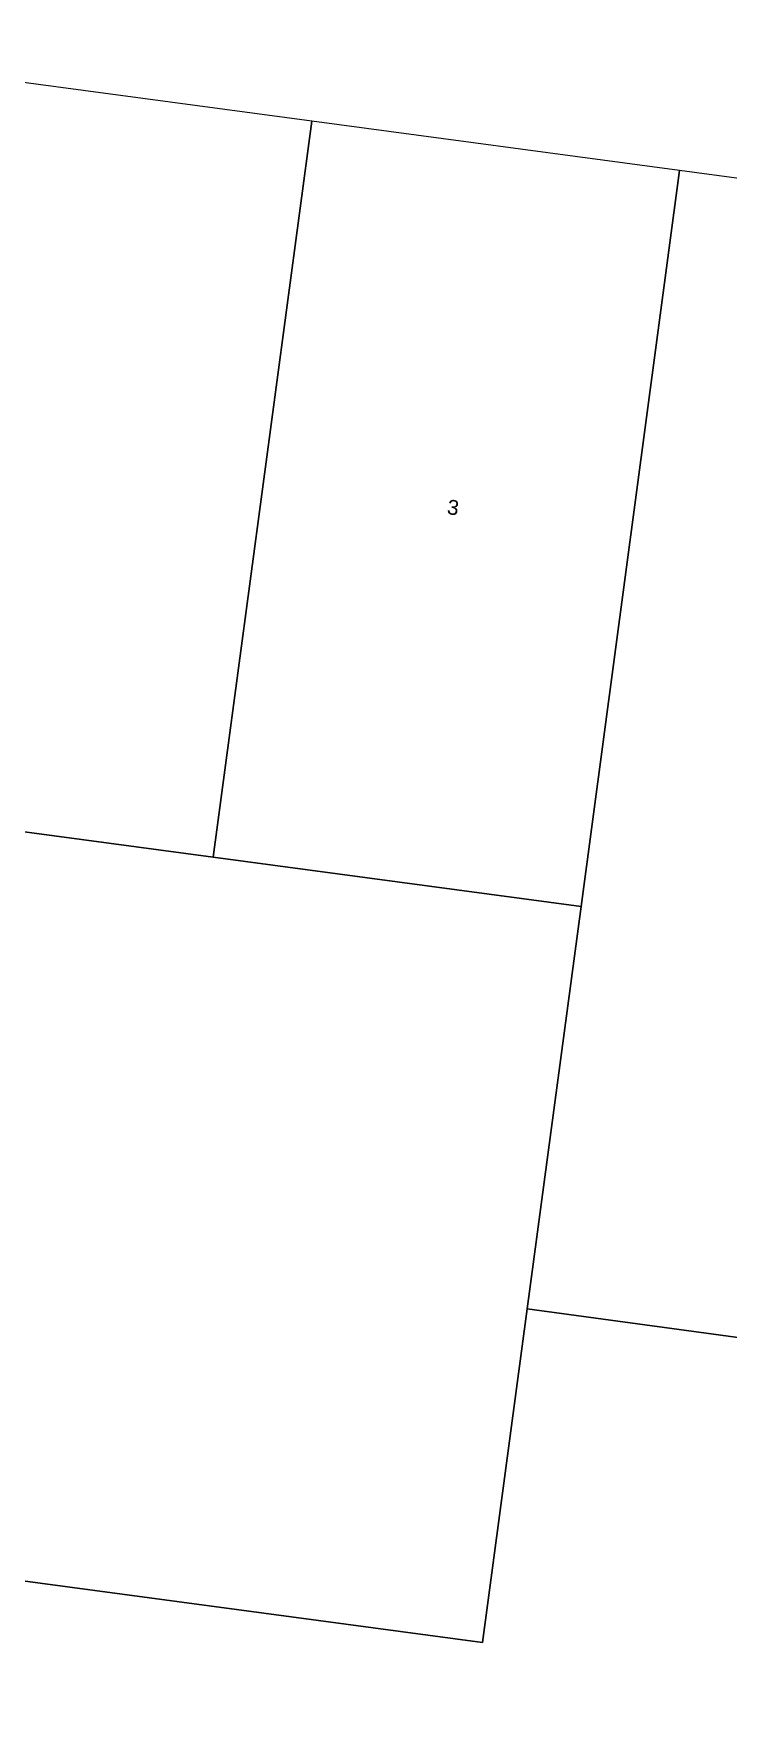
# Model space of a CAD drawing. Header units: metres. Extents: x 264899 to 270320, y 6185871 to 6191197.
# Drawn here: x 268090.1 to 268174.3, y 6187724 to 6187927.4 of the extents above; entities that cross this region are included whole.
import ezdxf

# ---------------------------------------------------------------- set-up
doc = ezdxf.new("R2010")
doc.units = ezdxf.units.M
doc.layers.add('Cadastre Land Parcels_SP_EXT', color=118, linetype='Continuous', lineweight=15)
doc.styles.get("Standard").update_dxf_attribs({"font": 'arial.ttf'})

msp = doc.modelspace()

# ---------------------------------------------------------------- linework, layer by layer
at = {"layer": 'Cadastre Land Parcels_SP_EXT', "linetype": 'Continuous'}
for points in [[(268123.83, 6187916.74), (268044.53, 6187927.38), (268033.29, 6187918.8), (268022.65, 6187839.49), (268111.87, 6187827.53), (268123.83, 6187916.74)], [(268168.43, 6187910.76), (268123.83, 6187916.74), (268111.87, 6187827.53), (268156.48, 6187821.55), (268168.43, 6187910.76)], [(268227.91, 6187902.78), (268168.43, 6187910.76), (268156.48, 6187821.55), (268149.93, 6187772.77), (268209.39, 6187764.71), (268227.91, 6187902.78)], [(268149.93, 6187772.77), (268156.48, 6187821.55), (268111.87, 6187827.53), (268022.65, 6187839.49), (268012.13, 6187761.01), (268010.69, 6187750.28), (268144.51, 6187732.33), (268149.93, 6187772.77)], [(268328.3, 6187748.59), (268268.85, 6187756.65), (268209.39, 6187764.71), (268149.93, 6187772.77), (268144.51, 6187732.33), (268010.69, 6187750.28), (268002.71, 6187690.8), (268118.95, 6187675.04), (268139.36, 6187672.27), (268259.3, 6187656.01), (268280.52, 6187653.13), (268371.81, 6187640.76), (268429.94, 6187632.87), (268452.66, 6187629.79), (268462.12, 6187643.41), (268495.45, 6187694.69), (268512.96, 6187723.56), (268492.8, 6187726.29), (268328.3, 6187748.59)]]:
    msp.add_lwpolyline(points, close=True, dxfattribs=at)

# ---------------------------------------------------------------- texts
at = {"layer": 'Cadastre Land Parcels_SP_EXT'}
msp.add_text('3', height=1.8, rotation=351.9211, dxfattribs=at).set_placement((268140.15, 6187869.14))

doc.saveas('drawing.dxf')
